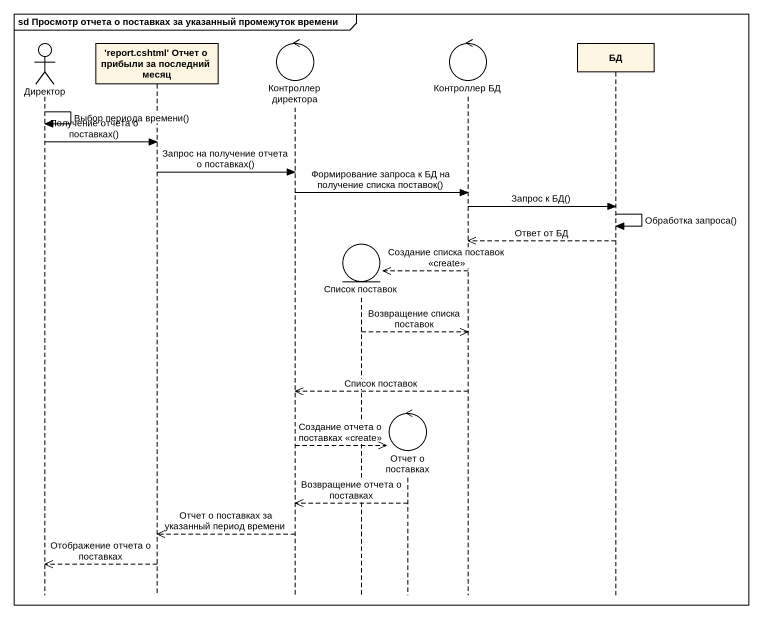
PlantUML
@startuml
mainframe sd Просмотр отчета о поставках за указанный промежуток времени
hide footbox
actor Директор
participant "'report.cshtml' Отчет о прибыли за последний месяц" as report_cshtml_Отчет_о
control "Контроллер директора" as Контроллер_директора
entity "Список поставок" as Список_поставок
control "Отчет о поставках" as Отчет_о_поставках
control "Контроллер БД" as Контроллер_БД
participant БД

Директор -> Директор : Выбор периода времени()
Директор -> report_cshtml_Отчет_о : Получение отчета о поставках()
report_cshtml_Отчет_о -> Контроллер_директора : Запрос на получение отчета о поставках()
Контроллер_директора -> Контроллер_БД : Формирование запроса к БД на получение списка поставок()
Контроллер_БД -> БД : Запрос к БД()
БД -> БД : Обработка запроса()
БД -->> Контроллер_БД : Ответ от БД
Контроллер_БД -->> Список_поставок ** : Создание списка поставок <<create>>
Список_поставок -->> Контроллер_БД : Возвращение списка поставок
Контроллер_БД -->> Контроллер_директора : Список поставок
Контроллер_директора -->> Отчет_о_поставках ** : Создание отчета о поставках <<create>>
Отчет_о_поставках -->> Контроллер_директора : Возвращение отчета о поставках
Контроллер_директора -->> report_cshtml_Отчет_о : Отчет о поставках за указанный период времени
report_cshtml_Отчет_о -->> Директор : Отображение отчета о поставках
@enduml
